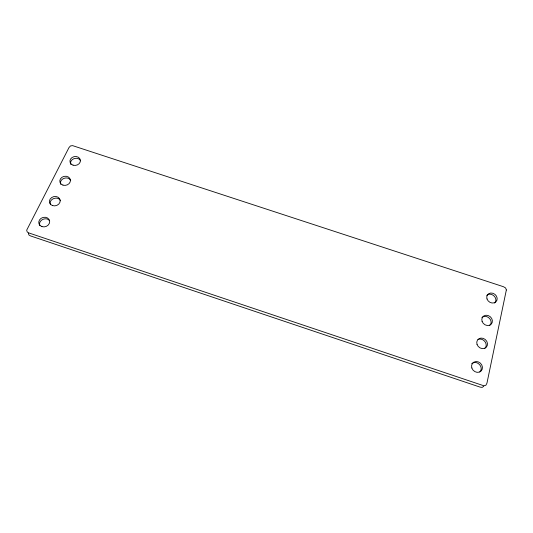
<?xml version="1.0" encoding="UTF-8"?>
<svg xmlns="http://www.w3.org/2000/svg" width="533" height="533" viewBox="0 0 533 533"><rect width="100%" height="100%" fill="white"/><g stroke="black" fill="none" stroke-linecap="round" stroke-linejoin="round"><path stroke-width="0.8" d="M28.349 233.188L28.909 234.98L30.574 235.939L480.073 387.111L482.132 387.391L483.824 386.292M479.82 371.941C484.43 367.217 476.515 359.262 471.732 363.753M484.883 348.342C488.948 344.151 482.891 337.029 477.941 339.608M489.814 325.377C494.258 320.799 486.462 313.351 481.905 317.575M494.617 303.011C498.975 298.5 491.246 291.291 486.789 295.389M49.422 220.495C45.991 216.378 37.836 220.309 39.848 225.606M80.63 160.846C78.231 155.703 68.704 158.934 70.882 164.537M70.709 180.56C68.271 175.284 58.603 178.682 60.809 184.371M60.529 200.794C58.05 195.364 48.243 198.942 50.462 204.719M506.35 289.972L486.949 383.194L485.843 385.279L483.737 385.739L28.915 232.968L27.236 232.008L26.677 230.196L68.99 147.574L70.476 145.942L72.568 145.622L503.498 286.727L505.624 288L506.35 289.972M471.832 367.977A5.783 5.077 44 0 0 481.079 371.055A5.783 5.077 44 0 0 478.108 361.82A5.783 5.077 44 0 0 471.832 367.977M477.022 344.345A5.683 4.957 41.4 0 0 486.156 347.363A5.683 4.957 41.4 0 0 483.191 338.362A5.683 4.957 41.4 0 0 477.022 344.345M482.079 321.339A5.59 4.837 39.1 0 0 491.086 324.297A5.59 4.837 39.1 0 0 488.148 315.529A5.59 4.837 39.1 0 0 482.079 321.339M487.002 298.94A5.503 4.724 37 0 0 495.897 301.845A5.503 4.724 37 0 0 492.972 293.297A5.503 4.724 37 0 0 487.002 298.94M41.927 226.605A5.537 4.77 -16.4 0 0 49.669 221.222A5.537 4.77 -16.4 0 0 41.048 218.357A5.537 4.77 -16.4 0 0 41.927 226.605M52.574 205.591A5.443 4.664 -14.1 0 0 60.176 200.361A5.443 4.664 -14.1 0 0 51.654 197.55A5.443 4.664 -14.1 0 0 52.574 205.591M62.947 185.118A5.357 4.557 -12 0 0 70.409 180.034A5.357 4.557 -12 0 0 61.995 177.269A5.357 4.557 -12 0 0 62.947 185.118M73.054 165.163A5.27 4.457 -10.1 0 0 80.383 160.22A5.27 4.457 -10.1 0 0 72.068 157.508A5.27 4.457 -10.1 0 0 73.054 165.163"/></g></svg>
